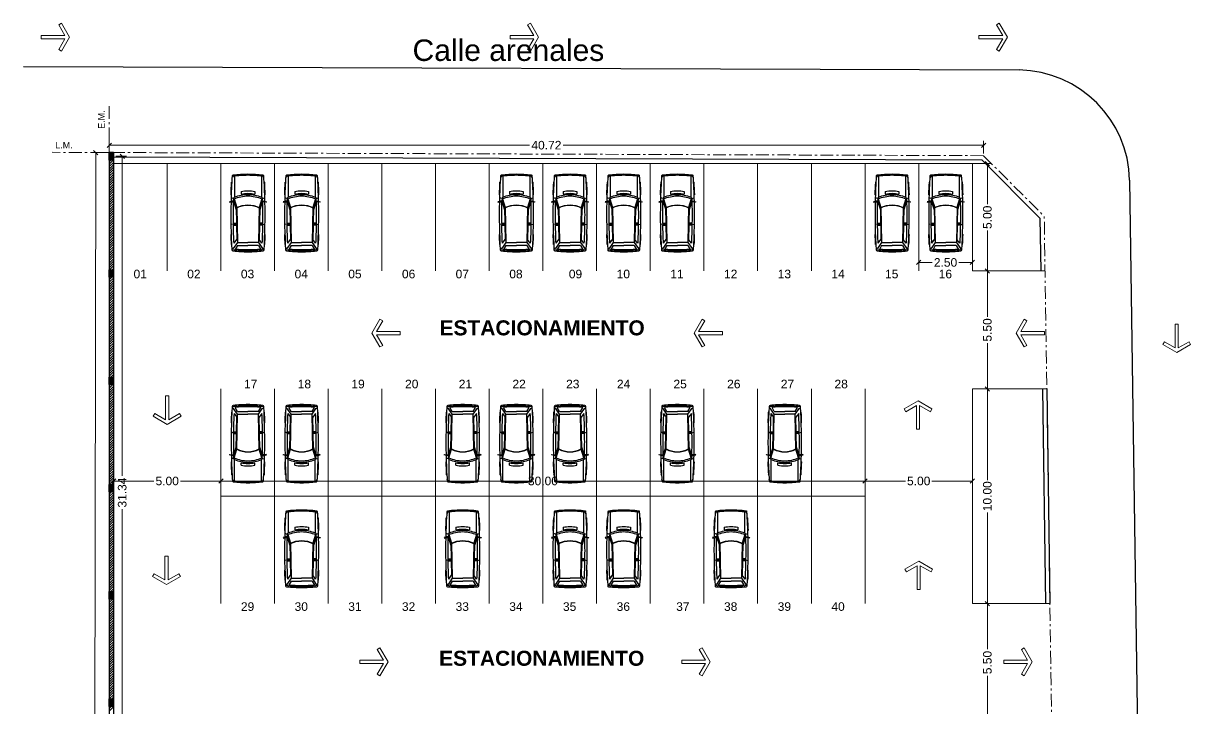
# Model space of a CAD drawing. Header units: inches. Extents: x 2 to 182, y -26 to 193.
# Drawn here: x 7.4 to 61.8, y 107.4 to 139.3 of the extents above; entities that cross this region are included whole.
import ezdxf

# ---------------------------------------------------------------- set-up
doc = ezdxf.new("R2010")
doc.units = ezdxf.units.IN
doc.header["$MEASUREMENT"] = 0
doc.linetypes.add('ACAD_ISO10W100', pattern=[18, 12, -3, 0, -3])
for name, color, linetype, lineweight in [('01', 60, 'Continuous', 9), ('01 eje', 30, 'ACAD_ISO10W100', 9), ('L COTAS', 1, 'Continuous', 9), ('l gris', 9, 'Continuous', 5), ('LAVADO MU', 10, 'Continuous', 5)]:
    doc.layers.add(name, color=color, linetype=linetype, lineweight=lineweight)
for name, color, linetype in [('AUTOS', 9, 'Continuous'), ('l muro', 5, 'Continuous'), ('l olumnas', 140, 'Continuous'), ('l texto', 30, 'Continuous'), ('piso', 52, 'Continuous'), ('smr acero', 170, 'Continuous')]:
    doc.layers.add(name, color=color, linetype=linetype)
doc.styles.add('2mm para 1.100', font='ARIAL.TTF')
doc.styles.add('3mm para 1.100', font='ARIAL.TTF')
doc.styles.get("Standard").update_dxf_attribs({"font": 'ARIAL.TTF'})
doc.dimstyles.new('cotas 1.100', dxfattribs={"dimscale": 2, "dimtxt": 0.2, "dimasz": 0.1, "dimexe": 0.1, "dimexo": 0.05, "dimgap": 0.05, "dimtad": 0, "dimzin": 0, "dimdsep": 46, "dimtxsty": '2mm para 1.100', "dimblk": 'OBLIQUE', "dimcen": 0.09, "dimclrd": 256, "dimclre": 256, "dimclrt": 256, "dimaunit": 1, "dimadec": 3, "dimazin": 0, "dimtfac": 1, "dimtofl": 0, "dimtmove": 2, "dimatfit": 3, "dimfxl": 0, "dimtolj": 1, "dimtzin": 0, "dimlwd": -1, "dimlwe": -1, "dimarcsym": 0})

# ---------------------------------------------------------------- blocks, each defined once
blk = doc.blocks.new('terreno1')
at = {"layer": '01 eje', "ltscale": 0.05}
for p, q in [((2858.813, 860.328), (2858.813, 730.799)), ((2899.533, 858.013), (2856.148, 858.17)), ((2904.08, 736.346), (2902.361, 855.185))]:
    blk.add_line(p, q, dxfattribs=at)
blk.add_lwpolyline([(2899.533, 858.013), (2902.361, 855.185)], dxfattribs=at)
at = {"layer": 'piso'}
for points in [[(2854.813, 862.175), (2901.195, 862.007)], [(2906.337, 856.866), (2908.104, 734.713)]]:
    blk.add_lwpolyline(points, dxfattribs=at)
blk.add_arc((2901.095, 856.765), 5.243, 1.0935, 88.9065, dxfattribs=at)
at = {"layer": '01', "insert": (2872.939, 863.428), "char_height": 1, "attachment_point": 1}
blk.add_mtext_dynamic_manual_height_columns('Calle arenales', width=9.90179, gutter_width=12.5, heights=[1.667], dxfattribs=at)
at = {"layer": '01 eje', "insert": (2858.296, 859.265), "char_height": 0.3, "attachment_point": 1, "rotation": 90}
blk.add_mtext_dynamic_manual_height_columns('E.M.', width=7.33177, gutter_width=12.5, heights=[0], dxfattribs=at)
at = {"layer": '01 eje', "insert": (2856.297, 858.655), "char_height": 0.3, "attachment_point": 1}
blk.add_mtext_dynamic_manual_height_columns('L.M.', width=7.33177, gutter_width=12.5, heights=[0], dxfattribs=at)
blk = doc.blocks.new('_Oblique')
at = {"color": 0, "linetype": 'ByBlock', "lineweight": -2}
blk.add_line((-0.5, -0.5), (0.5, 0.5), dxfattribs=at)
blk = doc.blocks.new('*D820')
at = {"layer": 'Defpoints', "color": 0}
for p in [(51.616, 112.296), (51.616, 106.796), (52.314, 106.796)]:
    blk.add_point(p, dxfattribs=at)
at = {"layer": 'L COTAS'}
for p, q in [((51.716, 112.296), (52.514, 112.296)), ((52.314, 112.296), (52.314, 110.165)), ((52.314, 106.796), (52.314, 108.927)), ((51.716, 106.796), (52.514, 106.796))]:
    blk.add_line(p, q, dxfattribs=at)
at = {"layer": 'L COTAS', "xscale": 0.2, "yscale": 0.2, "zscale": 0.2}
for p, rotation in [((52.314, 112.296), 90), ((52.314, 106.796), 270)]:
    blk.add_blockref('_Oblique', p, dxfattribs=dict(at, rotation=rotation))
at = {"layer": 'L COTAS', "insert": (52.314, 109.546), "char_height": 0.4, "attachment_point": 5, "rotation": 90, "style": '2mm para 1.100'}
blk.add_mtext('\\A1;5.50', dxfattribs=at)
blk = doc.blocks.new('*D821')
at = {"layer": 'Defpoints', "color": 0}
for p in [(51.616, 122.296), (51.616, 112.296), (52.314, 112.296)]:
    blk.add_point(p, dxfattribs=at)
at = {"layer": 'L COTAS'}
for p, q in [((51.716, 122.296), (52.514, 122.296)), ((52.314, 122.296), (52.314, 118.052)), ((52.314, 112.296), (52.314, 116.541)), ((51.716, 112.296), (52.514, 112.296))]:
    blk.add_line(p, q, dxfattribs=at)
at = {"layer": 'L COTAS', "xscale": 0.2, "yscale": 0.2, "zscale": 0.2}
for p, rotation in [((52.314, 122.296), 90), ((52.314, 112.296), 270)]:
    blk.add_blockref('_Oblique', p, dxfattribs=dict(at, rotation=rotation))
at = {"layer": 'L COTAS', "insert": (52.314, 117.296), "char_height": 0.4, "attachment_point": 5, "rotation": 90, "style": '2mm para 1.100'}
blk.add_mtext('\\A1;10.00', dxfattribs=at)
blk = doc.blocks.new('*D822')
at = {"layer": 'Defpoints', "color": 0}
for p in [(51.616, 127.796), (51.616, 122.296), (52.314, 122.296)]:
    blk.add_point(p, dxfattribs=at)
at = {"layer": 'L COTAS'}
for p, q in [((51.716, 127.796), (52.514, 127.796)), ((52.314, 127.796), (52.314, 125.665)), ((52.314, 122.296), (52.314, 124.427)), ((51.716, 122.296), (52.514, 122.296))]:
    blk.add_line(p, q, dxfattribs=at)
at = {"layer": 'L COTAS', "xscale": 0.2, "yscale": 0.2, "zscale": 0.2}
for p, rotation in [((52.314, 127.796), 90), ((52.314, 122.296), 270)]:
    blk.add_blockref('_Oblique', p, dxfattribs=dict(at, rotation=rotation))
at = {"layer": 'L COTAS', "insert": (52.314, 125.046), "char_height": 0.4, "attachment_point": 5, "rotation": 90, "style": '2mm para 1.100'}
blk.add_mtext('\\A1;5.50', dxfattribs=at)
blk = doc.blocks.new('*D823')
at = {"layer": 'Defpoints', "color": 0}
for p in [(51.616, 132.796), (51.616, 127.796), (52.314, 127.796)]:
    blk.add_point(p, dxfattribs=at)
at = {"layer": 'L COTAS'}
for p, q in [((51.716, 132.796), (52.514, 132.796)), ((52.314, 132.796), (52.314, 130.915)), ((52.314, 127.796), (52.314, 129.677)), ((51.716, 127.796), (52.514, 127.796))]:
    blk.add_line(p, q, dxfattribs=at)
at = {"layer": 'L COTAS', "xscale": 0.2, "yscale": 0.2, "zscale": 0.2}
for p, rotation in [((52.314, 132.796), 90), ((52.314, 127.796), 270)]:
    blk.add_blockref('_Oblique', p, dxfattribs=dict(at, rotation=rotation))
at = {"layer": 'L COTAS', "insert": (52.314, 130.296), "char_height": 0.4, "attachment_point": 5, "rotation": 90, "style": '2mm para 1.100'}
blk.add_mtext('\\A1;5.00', dxfattribs=at)
blk = doc.blocks.new('*D824')
at = {"layer": 'Defpoints', "color": 0}
for p in [(11.616, 118.005), (11.616, 117.296), (16.616, 117.296)]:
    blk.add_point(p, dxfattribs=at)
at = {"layer": 'L COTAS'}
for p, q in [((11.616, 117.396), (11.616, 118.205)), ((11.616, 118.005), (13.498, 118.005)), ((16.616, 118.005), (14.735, 118.005)), ((16.616, 117.396), (16.616, 118.205))]:
    blk.add_line(p, q, dxfattribs=at)
at = {"layer": 'L COTAS', "xscale": 0.2, "yscale": 0.2, "zscale": 0.2, "rotation": 180}
blk.add_blockref('_Oblique', (11.616, 118.005), dxfattribs=at)
at = {"layer": 'L COTAS', "xscale": 0.2, "yscale": 0.2, "zscale": 0.2}
blk.add_blockref('_Oblique', (16.616, 118.005), dxfattribs=at)
at = {"layer": 'L COTAS', "insert": (14.116, 118.005), "char_height": 0.4, "attachment_point": 5, "style": '2mm para 1.100'}
blk.add_mtext('\\A1;5.00', dxfattribs=at)
blk = doc.blocks.new('*D825')
at = {"layer": 'Defpoints', "color": 0}
for p in [(46.616, 118.005), (51.616, 118.005), (51.616, 117.296)]:
    blk.add_point(p, dxfattribs=at)
at = {"layer": 'L COTAS'}
for p, q in [((46.616, 118.105), (46.616, 118.205)), ((46.616, 118.005), (48.498, 118.005)), ((51.616, 118.005), (49.735, 118.005)), ((51.616, 117.396), (51.616, 118.205))]:
    blk.add_line(p, q, dxfattribs=at)
at = {"layer": 'L COTAS', "xscale": 0.2, "yscale": 0.2, "zscale": 0.2, "rotation": 180}
blk.add_blockref('_Oblique', (46.616, 118.005), dxfattribs=at)
at = {"layer": 'L COTAS', "xscale": 0.2, "yscale": 0.2, "zscale": 0.2}
blk.add_blockref('_Oblique', (51.616, 118.005), dxfattribs=at)
at = {"layer": 'L COTAS', "insert": (49.116, 118.005), "char_height": 0.4, "attachment_point": 5, "style": '2mm para 1.100'}
blk.add_mtext('\\A1;5.00', dxfattribs=at)
blk = doc.blocks.new('*D500')
at = {"layer": 'Defpoints', "color": 0}
for p in [(46.616, 118.005), (16.616, 117.296), (46.616, 117.296)]:
    blk.add_point(p, dxfattribs=at)
at = {"layer": 'L COTAS'}
for p, q in [((16.616, 117.396), (16.616, 118.205)), ((16.616, 118.005), (30.842, 118.005)), ((46.616, 118.005), (32.39, 118.005)), ((46.616, 117.396), (46.616, 118.205))]:
    blk.add_line(p, q, dxfattribs=at)
at = {"layer": 'L COTAS', "xscale": 0.2, "yscale": 0.2, "zscale": 0.2, "rotation": 180}
blk.add_blockref('_Oblique', (16.616, 118.005), dxfattribs=at)
at = {"layer": 'L COTAS', "xscale": 0.2, "yscale": 0.2, "zscale": 0.2}
blk.add_blockref('_Oblique', (46.616, 118.005), dxfattribs=at)
at = {"layer": 'L COTAS', "insert": (31.616, 118.005), "char_height": 0.4, "attachment_point": 5, "style": '2mm para 1.100'}
blk.add_mtext('\\A1;30.00', dxfattribs=at)
blk = doc.blocks.new('*D826')
at = {"layer": 'Defpoints', "color": 0}
for p in [(11.416, 133.654), (11.416, 133.315), (52.136, 133.168)]:
    blk.add_point(p, dxfattribs=at)
at = {"layer": 'L COTAS'}
for p, q in [((11.416, 133.415), (11.416, 133.854)), ((52.136, 133.268), (52.136, 133.854)), ((11.416, 133.654), (30.995, 133.654)), ((52.136, 133.654), (32.557, 133.654))]:
    blk.add_line(p, q, dxfattribs=at)
at = {"layer": 'L COTAS', "xscale": 0.2, "yscale": 0.2, "zscale": 0.2, "rotation": 180}
blk.add_blockref('_Oblique', (11.416, 133.654), dxfattribs=at)
at = {"layer": 'L COTAS', "xscale": 0.2, "yscale": 0.2, "zscale": 0.2}
blk.add_blockref('_Oblique', (52.136, 133.654), dxfattribs=at)
at = {"layer": 'L COTAS', "insert": (31.776, 133.654), "char_height": 0.4, "attachment_point": 5, "style": '2mm para 1.100'}
blk.add_mtext('\\A1;40.72', dxfattribs=at)
blk = doc.blocks.new('E-120')
for p, q in [((0.079, 0.567), (0.054, 0.569)), ((0.094, 0.689), (0.069, 0.692)), ((0.086, 0.63), (1.078, 0.63)), ((0.094, 0.689), (0.171, 0.727)), ((0.361, 0.738), (0.383, 0.763)), ((0.982, 0.765), (0.969, 0.788)), ((1.078, 0.63), (1.136, 0.683)), ((1.136, 0.683), (1.111, 0.769)), ((1.136, 0.683), (1.566, 0.548)), ((1.158, 0.644), (1.558, 0.518)), ((1.249, 0.685), (1.297, 0.862)), ((1.297, 0.693), (1.249, 0.685)), ((1.26, 0.674), (1.665, 0.546)), ((1.297, 0.862), (1.321, 0.845)), ((1.321, 0.845), (1.297, 0.693)), ((1.566, 0.548), (2.29, 0.534)), ((2.29, 0.678), (2.29, 0.534)), ((2.29, 0.678), (2.378, 0.677)), ((2.333, 0.678), (2.358, 0.777)), ((2.333, 0.678), (2.333, 0.507)), ((2.378, 0.678), (2.378, 0.532)), ((2.789, 0.766), (2.813, 0.786)), ((3.228, 0.649), (3.052, 0.52)), ((3.191, 0.491), (3.477, 0.683)), ((3.294, 0.746), (3.29, 0.767)), ((3.328, 0.488), (3.513, 0.594)), ((3.477, 0.683), (3.48, 0.736)), ((0.814, 0.317), (0.934, 0.317)), ((1.546, 0.522), (3.191, 0.491)), ((2.378, 0.532), (3.052, 0.52)), ((3.191, 0.491), (3.191, 0)), ((3.191, -0.491), (3.191, 0)), ((3.328, 0.488), (3.328, 0)), ((3.328, -0.488), (3.328, 0)), ((0.814, -0.317), (0.934, -0.317)), ((1.158, -0.644), (1.558, -0.518)), ((1.546, -0.522), (3.191, -0.491)), ((1.566, -0.548), (2.29, -0.534)), ((2.29, -0.678), (2.29, -0.534)), ((2.333, -0.678), (2.333, -0.507)), ((2.378, -0.532), (3.052, -0.52)), ((2.378, -0.678), (2.378, -0.532)), ((3.228, -0.649), (3.052, -0.52)), ((3.191, -0.491), (3.477, -0.683)), ((3.328, -0.488), (3.513, -0.594)), ((0.078, -0.558), (0.053, -0.562)), ((0.094, -0.689), (0.069, -0.692)), ((0.086, -0.63), (1.078, -0.63)), ((0.094, -0.689), (0.171, -0.727)), ((0.361, -0.738), (0.383, -0.763)), ((0.982, -0.765), (0.969, -0.788)), ((1.078, -0.63), (1.136, -0.683)), ((1.136, -0.683), (1.111, -0.769)), ((1.136, -0.683), (1.566, -0.548)), ((1.249, -0.685), (1.297, -0.862)), ((1.297, -0.693), (1.249, -0.685)), ((1.26, -0.674), (1.665, -0.546)), ((1.321, -0.845), (1.297, -0.693)), ((1.297, -0.862), (1.321, -0.845)), ((2.29, -0.678), (2.378, -0.677)), ((2.333, -0.678), (2.358, -0.777)), ((2.789, -0.766), (2.813, -0.786)), ((3.294, -0.746), (3.29, -0.767)), ((3.477, -0.683), (3.48, -0.736))]:
    blk.add_line(p, q)
for centre, radius, start, end in [((5.769, -0.04), 5.769, 172.6816, 179.5994), ((5.769, -0.04), 5.747, 172.3934, 179.5979), ((0.077, 0.691), 0.03, 93.7373, 172.6816), ((5.769, -0.04), 5.722, 172.6816, 179.5961), ((1.903, -27.265), 28.046, 91.2874, 93.7373), ((1.903, -27.265), 28.069, 91.9055, 93.1027), ((2.76, -0.04), 1.81, 158.2817, 178.7222), ((2.76, -0.04), 1.742, 156.8644, 178.6721), ((1.903, -27.265), 27.946, 89.2062, 91.3172), ((1.903, -27.265), 28.046, 86.6212, 91.2121), ((1.903, -27.265), 27.946, 87.2823, 89.0264), ((1.903, -27.258), 28.06, 87.167, 88.1406), ((-2.869, -0.011), 6.411, 0.1023, 5.4171), ((-2.869, -0.011), 6.45, 0.1016, 6.6242), ((3.553, 0.682), 0.05, 6.1594, 86.6212), ((-2.869, -0.011), 6.509, 0.1007, 6.1594), ((5.769, 0.04), 5.769, 180.4006, 187.3184), ((5.769, 0.04), 5.747, 180.4021, 187.6066), ((5.769, 0.04), 5.722, 180.4039, 187.3184), ((2.76, -0.04), 1.978, 169.5792, 178.8307), ((2.76, 0.04), 1.978, 181.1693, 190.4208), ((2.76, -0.04), 1.861, 168.9125, 178.7568), ((2.76, 0.04), 1.861, 181.2432, 191.0875), ((2.76, 0.04), 1.81, 181.2778, 201.7183), ((2.76, 0.04), 1.742, 181.3279, 203.1356), ((2.76, -0.04), 1.325, 155.0855, 178.2544), ((2.76, 0.04), 1.325, 181.7456, 204.9145), ((2.76, -0.04), 1.313, 154.6813, 178.2383), ((2.76, 0.04), 1.313, 181.7617, 205.3187), ((-2.869, 0.011), 6.45, 353.3758, 359.8984), ((-2.869, 0.011), 6.411, 354.5829, 359.8977), ((-2.869, 0.011), 6.509, 353.8406, 359.8993), ((0.077, -0.691), 0.03, 187.3184, 266.2627), ((1.903, 27.265), 28.046, 266.2627, 268.7126), ((1.903, 27.265), 28.069, 266.8973, 268.0945), ((1.903, 27.265), 27.946, 268.6828, 270.7938), ((1.903, 27.265), 28.046, 268.7879, 273.3788), ((1.903, 27.265), 27.946, 270.9736, 272.7177), ((1.903, 27.258), 28.06, 271.8594, 272.833), ((3.553, -0.682), 0.05, 273.3788, 353.8406)]:
    blk.add_arc(centre, radius, start, end)
blk = doc.blocks.new('*D884')
at = {"layer": 'Defpoints', "color": 0}
for p in [(49.116, 128.191), (49.116, 127.796), (51.616, 127.796)]:
    blk.add_point(p, dxfattribs=at)
at = {"layer": 'L COTAS'}
for p, q in [((49.116, 127.896), (49.116, 128.391)), ((51.616, 127.896), (51.616, 128.391)), ((49.116, 128.191), (49.744, 128.191)), ((51.616, 128.191), (50.989, 128.191))]:
    blk.add_line(p, q, dxfattribs=at)
at = {"layer": 'L COTAS', "xscale": 0.2, "yscale": 0.2, "zscale": 0.2, "rotation": 180}
blk.add_blockref('_Oblique', (49.116, 128.191), dxfattribs=at)
at = {"layer": 'L COTAS', "xscale": 0.2, "yscale": 0.2, "zscale": 0.2}
blk.add_blockref('_Oblique', (51.616, 128.191), dxfattribs=at)
at = {"layer": 'L COTAS', "insert": (50.366, 128.191), "char_height": 0.4, "attachment_point": 5, "style": '2mm para 1.100'}
blk.add_mtext('\\A1;2.50', dxfattribs=at)
blk = doc.blocks.new('*D575')
at = {"layer": 'Defpoints', "color": 0}
for p in [(10.786, 133.315), (11.616, 133.314), (11.416, 8.495)]:
    blk.add_point(p, dxfattribs=at)
at = {"layer": 'L COTAS'}
for p, q in [((11.516, 133.314), (10.586, 133.316)), ((10.786, 133.315), (10.688, 71.815)), ((10.586, 8.496), (10.685, 69.996)), ((11.316, 8.495), (10.386, 8.496))]:
    blk.add_line(p, q, dxfattribs=at)
at = {"layer": 'L COTAS', "xscale": 0.2, "yscale": 0.2, "zscale": 0.2}
for p, rotation in [((10.786, 133.315), 89.90828215739022), ((10.586, 8.496), 269.9082821573902)]:
    blk.add_blockref('_Oblique', p, dxfattribs=dict(at, rotation=rotation))
at = {"layer": 'L COTAS', "insert": (10.686, 70.906), "char_height": 0.4, "attachment_point": 5, "rotation": 89.9083, "style": '2mm para 1.100'}
blk.add_mtext('\\A1;124.82', dxfattribs=at)
blk = doc.blocks.new('*D576')
at = {"layer": 'Defpoints', "color": 0}
for p in [(11.616, 133.14), (12.021, 133.14), (11.616, 101.796)]:
    blk.add_point(p, dxfattribs=at)
at = {"layer": 'L COTAS'}
for p, q in [((11.716, 133.14), (12.221, 133.14)), ((12.021, 133.14), (12.021, 118.242)), ((12.021, 101.796), (12.021, 116.694)), ((11.716, 101.796), (12.221, 101.796))]:
    blk.add_line(p, q, dxfattribs=at)
at = {"layer": 'L COTAS', "xscale": 0.2, "yscale": 0.2, "zscale": 0.2}
for p, rotation in [((12.021, 133.14), 90), ((12.021, 101.796), 270)]:
    blk.add_blockref('_Oblique', p, dxfattribs=dict(at, rotation=rotation))
at = {"layer": 'L COTAS', "insert": (12.021, 117.468), "char_height": 0.4, "attachment_point": 5, "rotation": 90, "style": '2mm para 1.100'}
blk.add_mtext('\\A1;31.34', dxfattribs=at)

msp = doc.modelspace()

# ---------------------------------------------------------------- hatches: boundary and pattern name
at = {"layer": 'smr acero'}
h = msp.add_hatch(color=256, dxfattribs=at)
h.dxf.hatch_style = 1
h.paths.add_polyline_path([(11.416, 133.315), (11.416, 132.965), (11.616, 132.965), (11.616, 133.315)])
h = msp.add_hatch(color=256, dxfattribs=at)
h.dxf.hatch_style = 1
h.paths.add_polyline_path([(11.416, 127.851), (11.416, 127.501), (11.616, 127.501), (11.616, 127.851)])
h = msp.add_hatch(color=256, dxfattribs=at)
h.dxf.hatch_style = 1
h.paths.add_polyline_path([(11.416, 122.851), (11.416, 122.501), (11.616, 122.501), (11.616, 122.851)])
h = msp.add_hatch(color=256, dxfattribs=at)
h.dxf.hatch_style = 1
h.paths.add_polyline_path([(11.416, 117.851), (11.416, 117.501), (11.616, 117.501), (11.616, 117.851)])
h = msp.add_hatch(color=256, dxfattribs=at)
h.dxf.hatch_style = 1
h.paths.add_polyline_path([(11.416, 112.851), (11.416, 112.501), (11.616, 112.501), (11.616, 112.851)])
h = msp.add_hatch(color=256, dxfattribs=at)
h.dxf.hatch_style = 1
h.paths.add_polyline_path([(11.416, 107.851), (11.416, 107.501), (11.616, 107.501), (11.616, 107.851)])

# ---------------------------------------------------------------- linework, layer by layer
at = {"linetype": 'Continuous', "lineweight": 13}
for points in [[(8.247, 138.612), (8.247, 138.762), (9.351, 138.762), (9.063, 139.261), (9.193, 139.336), (9.568, 138.687), (9.193, 138.037), (9.063, 138.112), (9.351, 138.612), (8.247, 138.612)], [(30.085, 138.612), (30.085, 138.762), (31.189, 138.762), (30.901, 139.261), (31.031, 139.336), (31.406, 138.687), (31.031, 138.037), (30.901, 138.112), (31.189, 138.612), (30.085, 138.612)], [(51.923, 138.612), (51.923, 138.762), (53.027, 138.762), (52.739, 139.261), (52.869, 139.336), (53.244, 138.687), (52.869, 138.037), (52.739, 138.112), (53.027, 138.612), (51.923, 138.612)], [(24.972, 124.826), (24.972, 124.976), (23.868, 124.976), (24.156, 125.476), (24.026, 125.551), (23.651, 124.901), (24.026, 124.252), (24.156, 124.327), (23.868, 124.826), (24.972, 124.826)], [(39.972, 124.826), (39.972, 124.976), (38.868, 124.976), (39.156, 125.476), (39.026, 125.551), (38.651, 124.901), (39.026, 124.252), (39.156, 124.327), (38.868, 124.826), (39.972, 124.826)], [(54.972, 124.826), (54.972, 124.976), (53.868, 124.976), (54.156, 125.476), (54.026, 125.551), (53.651, 124.901), (54.026, 124.252), (54.156, 124.327), (53.868, 124.826), (54.972, 124.826)], [(61.057, 125.314), (61.207, 125.314), (61.207, 124.21), (61.707, 124.498), (61.782, 124.368), (61.132, 123.993), (60.483, 124.368), (60.558, 124.498), (61.057, 124.21), (61.057, 125.314)], [(14.041, 121.968), (14.191, 121.968), (14.191, 120.863), (14.691, 121.151), (14.766, 121.022), (14.116, 120.647), (13.467, 121.022), (13.542, 121.151), (14.041, 120.863), (14.041, 121.968)], [(49.009, 120.421), (49.159, 120.421), (49.159, 121.525), (49.659, 121.237), (49.734, 121.367), (49.084, 121.742), (48.435, 121.367), (48.51, 121.237), (49.009, 121.525), (49.009, 120.421)], [(14.009, 114.502), (14.159, 114.502), (14.159, 113.397), (14.659, 113.686), (14.734, 113.556), (14.084, 113.181), (13.435, 113.556), (13.51, 113.686), (14.009, 113.397), (14.009, 114.502)], [(49.041, 112.955), (49.191, 112.955), (49.191, 114.06), (49.691, 113.771), (49.766, 113.901), (49.116, 114.276), (48.467, 113.901), (48.542, 113.771), (49.041, 114.06), (49.041, 112.955)], [(23.08, 109.502), (23.08, 109.652), (24.185, 109.652), (23.896, 110.152), (24.026, 110.227), (24.401, 109.577), (24.026, 108.928), (23.896, 109.003), (24.185, 109.502), (23.08, 109.502)], [(38.08, 109.502), (38.08, 109.652), (39.185, 109.652), (38.896, 110.152), (39.026, 110.227), (39.401, 109.577), (39.026, 108.928), (38.896, 109.003), (39.185, 109.502), (38.08, 109.502)], [(53.08, 109.502), (53.08, 109.652), (54.185, 109.652), (53.896, 110.152), (54.026, 110.227), (54.401, 109.577), (54.026, 108.928), (53.896, 109.003), (54.185, 109.502), (53.08, 109.502)]]:
    msp.add_lwpolyline(points, close=True, dxfattribs=at)
for points in [[(11.616, 133.115), (11.616, 133.115), (11.616, 133.115), (52.053, 132.969), (54.765, 130.256), (54.801, 127.796)], [(54.881, 122.296), (55.025, 112.296)], [(55.081, 122.296), (55.225, 112.296)]]:
    msp.add_lwpolyline(points)
at = {"layer": 'l gris'}
for p, q in [((14.116, 132.796), (14.116, 127.796)), ((16.616, 132.796), (16.616, 127.796)), ((19.116, 132.796), (19.116, 127.796)), ((21.616, 132.796), (21.616, 127.796)), ((24.116, 132.796), (24.116, 127.796)), ((26.616, 132.796), (26.616, 127.796)), ((29.116, 132.796), (29.116, 127.796)), ((31.616, 132.796), (31.616, 127.796)), ((34.116, 132.796), (34.116, 127.796)), ((36.616, 132.796), (36.616, 127.796)), ((39.116, 132.796), (39.116, 127.796)), ((41.616, 132.796), (41.616, 127.796)), ((44.116, 132.796), (44.116, 127.796)), ((46.616, 132.796), (46.616, 127.796)), ((49.116, 132.796), (49.116, 127.796)), ((51.616, 132.796), (51.616, 127.796)), ((16.616, 122.296), (16.616, 117.296)), ((19.116, 122.296), (19.116, 117.296)), ((21.616, 122.296), (21.616, 117.296)), ((24.116, 122.296), (24.116, 117.296)), ((26.616, 122.296), (26.616, 117.296)), ((29.116, 122.296), (29.116, 117.296)), ((31.616, 122.296), (31.616, 117.296)), ((34.116, 122.296), (34.116, 117.296)), ((36.616, 122.296), (36.616, 117.296)), ((39.116, 122.296), (39.116, 117.296)), ((41.616, 122.296), (41.616, 117.296)), ((44.116, 122.296), (44.116, 117.296)), ((46.616, 122.296), (46.616, 117.296)), ((51.616, 122.296), (51.616, 112.296)), ((16.616, 117.296), (16.616, 112.296)), ((19.116, 117.296), (19.116, 112.296)), ((21.616, 117.296), (21.616, 112.296)), ((24.116, 117.296), (24.116, 112.296)), ((26.616, 117.296), (26.616, 112.296)), ((29.116, 117.296), (29.116, 112.296)), ((31.616, 117.296), (31.616, 112.296)), ((34.116, 117.296), (34.116, 112.296)), ((36.616, 117.296), (36.616, 112.296)), ((39.116, 117.296), (39.116, 112.296)), ((41.616, 117.296), (41.616, 112.296)), ((44.116, 117.296), (44.116, 112.296)), ((46.616, 117.296), (46.616, 112.296))]:
    msp.add_line(p, q, dxfattribs=at)
for points in [[(11.616, 132.796), (52.225, 132.796)], [(51.616, 127.796), (55.001, 127.796)], [(51.616, 122.296), (55.081, 122.296)], [(16.616, 117.296), (46.616, 117.296)], [(51.616, 112.296), (55.225, 112.296)]]:
    msp.add_lwpolyline(points, dxfattribs=at)
at = {"layer": 'l muro'}
for p, q in [((11.616, 133.315), (11.416, 133.315)), ((11.416, 133.315), (11.416, 8.506)), ((11.616, 133.315), (11.616, 8.506))]:
    msp.add_line(p, q, dxfattribs=at)
at = {"layer": 'l olumnas'}
for points in [[(11.616, 132.965), (11.416, 132.965), (11.416, 133.315), (11.616, 133.315)], [(11.616, 127.501), (11.416, 127.501), (11.416, 127.851), (11.616, 127.851)], [(11.616, 122.501), (11.416, 122.501), (11.416, 122.851), (11.616, 122.851)], [(11.616, 117.501), (11.416, 117.501), (11.416, 117.851), (11.616, 117.851)], [(11.616, 112.501), (11.416, 112.501), (11.416, 112.851), (11.616, 112.851)], [(11.616, 107.501), (11.416, 107.501), (11.416, 107.851), (11.616, 107.851)]]:
    msp.add_lwpolyline(points, close=True, dxfattribs=at)
at = {"layer": 'LAVADO MU'}
for p, q in [((11.416, 133.217), (11.514, 133.315)), ((11.416, 133.105), (11.616, 133.304)), ((11.416, 132.992), (11.616, 133.192)), ((11.416, 132.88), (11.616, 133.08)), ((11.416, 132.768), (11.616, 132.968)), ((11.416, 132.656), (11.616, 132.855)), ((11.416, 132.543), (11.616, 132.743)), ((11.416, 132.431), (11.616, 132.631)), ((11.416, 132.319), (11.616, 132.519)), ((11.416, 132.207), (11.616, 132.406)), ((11.416, 132.094), (11.616, 132.294)), ((11.416, 131.982), (11.616, 132.182)), ((11.416, 131.87), (11.616, 132.07)), ((11.416, 131.758), (11.616, 131.957)), ((11.416, 131.645), (11.616, 131.845)), ((11.416, 131.533), (11.616, 131.733)), ((11.416, 131.421), (11.616, 131.621)), ((11.416, 131.309), (11.616, 131.508)), ((11.416, 131.196), (11.616, 131.396)), ((11.416, 131.084), (11.616, 131.284)), ((11.416, 130.972), (11.616, 131.172)), ((11.416, 130.86), (11.616, 131.059)), ((11.416, 130.747), (11.616, 130.947)), ((11.416, 130.635), (11.616, 130.835)), ((11.416, 130.523), (11.616, 130.723)), ((11.416, 130.41), (11.616, 130.61)), ((11.416, 130.298), (11.616, 130.498)), ((11.416, 130.186), (11.616, 130.386)), ((11.416, 130.074), (11.616, 130.274)), ((11.416, 129.961), (11.616, 130.161)), ((11.416, 129.849), (11.616, 130.049)), ((11.416, 129.737), (11.616, 129.937)), ((11.416, 129.625), (11.616, 129.825)), ((11.416, 129.512), (11.616, 129.712)), ((11.416, 129.4), (11.616, 129.6)), ((11.416, 129.288), (11.616, 129.488)), ((11.416, 129.176), (11.616, 129.376)), ((11.416, 129.063), (11.616, 129.263)), ((11.416, 128.951), (11.616, 129.151)), ((11.416, 128.839), (11.616, 129.039)), ((11.416, 128.727), (11.616, 128.927)), ((11.416, 128.614), (11.616, 128.814)), ((11.416, 128.502), (11.616, 128.702)), ((11.416, 128.39), (11.616, 128.59)), ((11.416, 128.278), (11.616, 128.478)), ((11.416, 128.165), (11.616, 128.365)), ((11.416, 128.053), (11.616, 128.253)), ((11.416, 127.941), (11.616, 128.141)), ((11.416, 127.829), (11.616, 128.028)), ((11.416, 127.716), (11.616, 127.916)), ((11.416, 127.604), (11.616, 127.804)), ((11.416, 127.492), (11.616, 127.692)), ((11.416, 127.38), (11.616, 127.579)), ((11.416, 127.267), (11.616, 127.467)), ((11.416, 127.155), (11.616, 127.355)), ((11.416, 127.043), (11.616, 127.243)), ((11.416, 126.931), (11.616, 127.13)), ((11.416, 126.818), (11.616, 127.018)), ((11.416, 126.706), (11.616, 126.906)), ((11.416, 126.594), (11.616, 126.794)), ((11.416, 126.482), (11.616, 126.681)), ((11.416, 126.369), (11.616, 126.569)), ((11.416, 126.257), (11.616, 126.457)), ((11.416, 126.145), (11.616, 126.345)), ((11.416, 126.033), (11.616, 126.232)), ((11.416, 125.92), (11.616, 126.12)), ((11.416, 125.808), (11.616, 126.008)), ((11.416, 125.696), (11.616, 125.896)), ((11.416, 125.584), (11.616, 125.783)), ((11.416, 125.471), (11.616, 125.671)), ((11.416, 125.359), (11.616, 125.559)), ((11.416, 125.247), (11.616, 125.447)), ((11.416, 125.135), (11.616, 125.334)), ((11.416, 125.022), (11.616, 125.222)), ((11.416, 124.91), (11.616, 125.11)), ((11.416, 124.798), (11.616, 124.998)), ((11.416, 124.686), (11.616, 124.885)), ((11.416, 124.573), (11.616, 124.773)), ((11.416, 124.461), (11.616, 124.661)), ((11.416, 124.349), (11.616, 124.549)), ((11.416, 124.237), (11.616, 124.436)), ((11.416, 124.124), (11.616, 124.324)), ((11.416, 124.012), (11.616, 124.212)), ((11.416, 123.9), (11.616, 124.1)), ((11.416, 123.788), (11.616, 123.987)), ((11.416, 123.675), (11.616, 123.875)), ((11.416, 123.563), (11.616, 123.763)), ((11.416, 123.451), (11.616, 123.651)), ((11.416, 123.339), (11.616, 123.538)), ((11.416, 123.226), (11.616, 123.426)), ((11.416, 123.114), (11.616, 123.314)), ((11.416, 123.002), (11.616, 123.202)), ((11.416, 122.89), (11.616, 123.089)), ((11.416, 122.777), (11.616, 122.977)), ((11.416, 122.665), (11.616, 122.865)), ((11.416, 122.553), (11.616, 122.753)), ((11.416, 122.441), (11.616, 122.64)), ((11.416, 122.328), (11.616, 122.528)), ((11.416, 122.216), (11.616, 122.416)), ((11.416, 122.104), (11.616, 122.304)), ((11.416, 121.992), (11.616, 122.191)), ((11.416, 121.879), (11.616, 122.079)), ((11.416, 121.767), (11.616, 121.967)), ((11.416, 121.655), (11.616, 121.855)), ((11.416, 121.542), (11.616, 121.742)), ((11.416, 121.43), (11.616, 121.63)), ((11.416, 121.318), (11.616, 121.518)), ((11.416, 121.206), (11.616, 121.406)), ((11.416, 121.093), (11.616, 121.293)), ((11.416, 120.981), (11.616, 121.181)), ((11.416, 120.869), (11.616, 121.069)), ((11.416, 120.757), (11.616, 120.957)), ((11.416, 120.644), (11.616, 120.844)), ((11.416, 120.532), (11.616, 120.732)), ((11.416, 120.42), (11.616, 120.62)), ((11.416, 120.308), (11.616, 120.508)), ((11.416, 120.195), (11.616, 120.395)), ((11.416, 120.083), (11.616, 120.283)), ((11.416, 119.971), (11.616, 120.171)), ((11.416, 119.859), (11.616, 120.059)), ((11.416, 119.746), (11.616, 119.946)), ((11.416, 119.634), (11.616, 119.834)), ((11.416, 119.522), (11.616, 119.722)), ((11.416, 119.41), (11.616, 119.61)), ((11.416, 119.297), (11.616, 119.497)), ((11.416, 119.185), (11.616, 119.385)), ((11.416, 119.073), (11.616, 119.273)), ((11.416, 118.961), (11.616, 119.161)), ((11.416, 118.848), (11.616, 119.048)), ((11.416, 118.736), (11.616, 118.936)), ((11.416, 118.624), (11.616, 118.824)), ((11.416, 118.512), (11.616, 118.711)), ((11.416, 118.399), (11.616, 118.599)), ((11.416, 118.287), (11.616, 118.487)), ((11.416, 118.175), (11.616, 118.375)), ((11.416, 118.063), (11.616, 118.262)), ((11.416, 117.95), (11.616, 118.15)), ((11.416, 117.838), (11.616, 118.038)), ((11.416, 117.726), (11.616, 117.926)), ((11.416, 117.614), (11.616, 117.813)), ((11.416, 117.501), (11.616, 117.701)), ((11.416, 117.389), (11.616, 117.589)), ((11.416, 117.277), (11.616, 117.477)), ((11.416, 117.165), (11.616, 117.364)), ((11.416, 117.052), (11.616, 117.252)), ((11.416, 116.94), (11.616, 117.14)), ((11.416, 116.828), (11.616, 117.028)), ((11.416, 116.716), (11.616, 116.915)), ((11.416, 116.603), (11.616, 116.803)), ((11.416, 116.491), (11.616, 116.691)), ((11.416, 116.379), (11.616, 116.579)), ((11.416, 116.267), (11.616, 116.466)), ((11.416, 116.154), (11.616, 116.354)), ((11.416, 116.042), (11.616, 116.242)), ((11.416, 115.93), (11.616, 116.13)), ((11.416, 115.818), (11.616, 116.017)), ((11.416, 115.705), (11.616, 115.905)), ((11.416, 115.593), (11.616, 115.793)), ((11.416, 115.481), (11.616, 115.681)), ((11.416, 115.369), (11.616, 115.568)), ((11.416, 115.256), (11.616, 115.456)), ((11.416, 115.144), (11.616, 115.344)), ((11.416, 115.032), (11.616, 115.232)), ((11.416, 114.92), (11.616, 115.119)), ((11.416, 114.807), (11.616, 115.007)), ((11.416, 114.695), (11.616, 114.895)), ((11.416, 114.583), (11.616, 114.783)), ((11.416, 114.471), (11.616, 114.67)), ((11.416, 114.358), (11.616, 114.558)), ((11.416, 114.246), (11.616, 114.446)), ((11.416, 114.134), (11.616, 114.334)), ((11.416, 114.022), (11.616, 114.221)), ((11.416, 113.909), (11.616, 114.109)), ((11.416, 113.797), (11.616, 113.997)), ((11.416, 113.685), (11.616, 113.885)), ((11.416, 113.573), (11.616, 113.772)), ((11.416, 113.46), (11.616, 113.66)), ((11.416, 113.348), (11.616, 113.548)), ((11.416, 113.236), (11.616, 113.436)), ((11.416, 113.124), (11.616, 113.323)), ((11.416, 113.011), (11.616, 113.211)), ((11.416, 112.899), (11.616, 113.099)), ((11.416, 112.787), (11.616, 112.987)), ((11.416, 112.674), (11.616, 112.874)), ((11.416, 112.562), (11.616, 112.762)), ((11.416, 112.45), (11.616, 112.65)), ((11.416, 112.338), (11.616, 112.538)), ((11.416, 112.225), (11.616, 112.425)), ((11.416, 112.113), (11.616, 112.313)), ((11.416, 112.001), (11.616, 112.201)), ((11.416, 111.889), (11.616, 112.089)), ((11.416, 111.776), (11.616, 111.976)), ((11.416, 111.664), (11.616, 111.864)), ((11.416, 111.552), (11.616, 111.752)), ((11.416, 111.44), (11.616, 111.64)), ((11.416, 111.327), (11.616, 111.527)), ((11.416, 111.215), (11.616, 111.415)), ((11.416, 111.103), (11.616, 111.303)), ((11.416, 110.991), (11.616, 111.191)), ((11.416, 110.878), (11.616, 111.078)), ((11.416, 110.766), (11.616, 110.966)), ((11.416, 110.654), (11.616, 110.854)), ((11.416, 110.542), (11.616, 110.742)), ((11.416, 110.429), (11.616, 110.629)), ((11.416, 110.317), (11.616, 110.517)), ((11.416, 110.205), (11.616, 110.405)), ((11.416, 110.093), (11.616, 110.293)), ((11.416, 109.98), (11.616, 110.18)), ((11.416, 109.868), (11.616, 110.068)), ((11.416, 109.756), (11.616, 109.956)), ((11.416, 109.644), (11.616, 109.843)), ((11.416, 109.531), (11.616, 109.731)), ((11.416, 109.419), (11.616, 109.619)), ((11.416, 109.307), (11.616, 109.507)), ((11.416, 109.195), (11.616, 109.394)), ((11.416, 109.082), (11.616, 109.282)), ((11.416, 108.97), (11.616, 109.17)), ((11.416, 108.858), (11.616, 109.058)), ((11.416, 108.746), (11.616, 108.945)), ((11.416, 108.633), (11.616, 108.833)), ((11.416, 108.521), (11.616, 108.721)), ((11.416, 108.409), (11.616, 108.609)), ((11.416, 108.297), (11.616, 108.496)), ((11.416, 108.184), (11.616, 108.384)), ((11.416, 108.072), (11.616, 108.272)), ((11.416, 107.96), (11.616, 108.16)), ((11.416, 107.848), (11.616, 108.047)), ((11.416, 107.735), (11.616, 107.935)), ((11.416, 107.623), (11.616, 107.823)), ((11.416, 107.511), (11.616, 107.711)), ((11.416, 107.399), (11.616, 107.598)), ((11.416, 107.286), (11.616, 107.486))]:
    msp.add_line(p, q, dxfattribs=at)

# ---------------------------------------------------------------- block references
at = {"layer": 'AUTOS', "color": 0, "xscale": -1, "rotation": 90}
for p in [(17.878, 132.315), (20.378, 132.315), (30.378, 132.315), (32.878, 132.315), (35.378, 132.315), (37.878, 132.315), (47.878, 132.315), (50.378, 132.315), (20.378, 116.667), (27.878, 116.667), (32.878, 116.667), (35.378, 116.667), (40.378, 116.667)]:
    msp.add_blockref('E-120', p, dxfattribs=at)
at = {"layer": 'AUTOS', "color": 0, "rotation": 90.00000000000001}
for p in [(17.878, 117.925), (20.378, 117.925), (27.878, 117.925), (30.378, 117.925), (32.878, 117.925), (37.878, 117.925), (42.878, 117.925)]:
    msp.add_blockref('E-120', p, dxfattribs=at)
at = {"layer": 'l muro'}
msp.add_blockref('terreno1', (-2847.397, -724.845), dxfattribs=at)

# ---------------------------------------------------------------- texts
at = {"layer": 'l gris', "style": '3mm para 1.100'}
for s, p in [('01', (12.549, 127.453)), ('02', (15.049, 127.453)), ('03', (17.549, 127.453)), ('04', (20.049, 127.453)), ('05', (22.549, 127.453)), ('06', (25.049, 127.453)), ('07', (27.549, 127.453)), ('08', (30.049, 127.453)), ('09', (32.821, 127.453)), ('10', (35.049, 127.453)), ('11', (37.549, 127.454)), ('12', (40.049, 127.454)), ('13', (42.549, 127.454)), ('14', (45.049, 127.454)), ('15', (47.549, 127.453)), ('16', (50.049, 127.452)), ('17', (17.695, 122.326)), ('18', (20.195, 122.326)), ('19', (22.695, 122.326)), ('20', (25.195, 122.326)), ('21', (27.695, 122.326)), ('22', (30.195, 122.326)), ('23', (32.695, 122.326)), ('24', (35.062, 122.326)), ('25', (37.695, 122.326)), ('26', (40.195, 122.326)), ('27', (42.695, 122.326)), ('28', (45.195, 122.326)), ('29', (17.549, 111.953)), ('30', (20.049, 111.953)), ('31', (22.549, 111.953)), ('32', (25.049, 111.953)), ('33', (27.549, 111.953)), ('34', (30.049, 111.953)), ('35', (32.549, 111.953)), ('36', (35.049, 111.953)), ('37', (37.821, 111.953)), ('38', (40.049, 111.953)), ('39', (42.549, 111.954)), ('40', (45.049, 111.954))]:
    msp.add_text(s, height=0.4, rotation=0.1222, dxfattribs=at).set_placement(p)
at = {"layer": 'l texto', "char_height": 0.7, "width": 6.39684, "attachment_point": 1}
for insert in [(26.796, 125.494), (26.778, 110.095)]:
    msp.add_mtext('{\\fArial|b1|i0|c0|p34;ESTACIONAMIENTO}', dxfattribs=dict(at, insert=insert))

# ---------------------------------------------------------------- dimensions: what is measured, and where the dimension line sits
at = {"layer": 'L COTAS'}
for base, p1, p2, picture, middle in [((11.416, 133.654), (52.136, 133.168), (11.416, 133.315), '*D826', (31.776, 133.654)), ((49.116, 128.191), (51.616, 127.796), (49.116, 127.796), '*D884', (50.366, 128.191)), ((11.616, 118.005), (16.616, 117.296), (11.616, 117.296), '*D824', (14.116, 118.005)), ((46.616, 118.005), (16.616, 117.296), (46.616, 117.296), '*D500', (31.616, 118.005)), ((51.616, 118.005), (46.616, 118.005), (51.616, 117.296), '*D825', (49.116, 118.005))]:
    dim = msp.add_linear_dim(base=base, p1=p1, p2=p2, dimstyle='cotas 1.100', override={"dimfxl": 0.1, "dimarcsym": 1}, dxfattribs=at)
    dim.commit()
    dim.dimension.update_dxf_attribs({"geometry": picture, "text_midpoint": middle})
dim = msp.add_aligned_dim(p1=(11.416, 8.495), p2=(11.616, 133.314), distance=0.83, dimstyle='cotas 1.100', override={"dimfxl": 0.1, "dimarcsym": 1}, dxfattribs=at)
dim.commit()
dim.dimension.update_dxf_attribs({"geometry": '*D575', "text_midpoint": (10.686, 70.906)})
for base, p1, p2, picture, middle in [((12.021, 133.14), (11.616, 101.796), (11.616, 133.14), '*D576', (12.021, 117.468)), ((52.314, 127.796), (51.616, 132.796), (51.616, 127.796), '*D823', (52.314, 130.296)), ((52.314, 122.296), (51.616, 127.796), (51.616, 122.296), '*D822', (52.314, 125.046)), ((52.314, 112.296), (51.616, 122.296), (51.616, 112.296), '*D821', (52.314, 117.296)), ((52.314, 106.796), (51.616, 112.296), (51.616, 106.796), '*D820', (52.314, 109.546))]:
    dim = msp.add_linear_dim(base=base, p1=p1, p2=p2, angle=90, dimstyle='cotas 1.100', override={"dimfxl": 0.1, "dimarcsym": 1}, dxfattribs=at)
    dim.commit()
    dim.dimension.update_dxf_attribs({"geometry": picture, "text_midpoint": middle})

doc.saveas('drawing.dxf')
